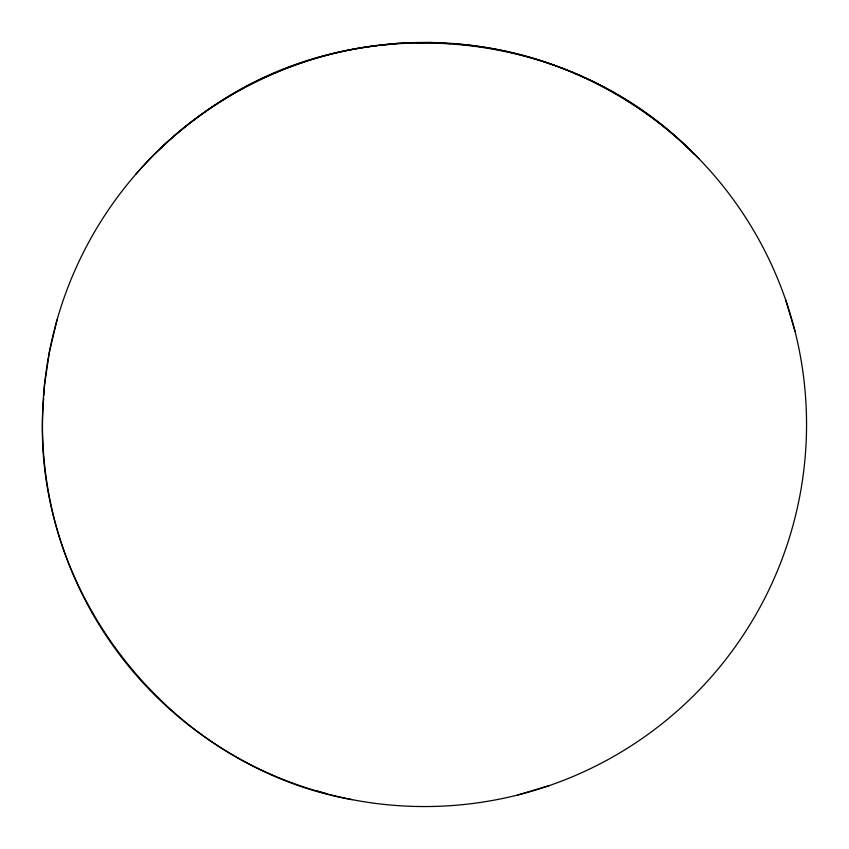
<?xml version="1.0" encoding="UTF-8"?>
<svg xmlns="http://www.w3.org/2000/svg" width="849" height="849" viewBox="0 0 849 849"><rect width="100%" height="100%" fill="white"/><g stroke="black" fill="none" stroke-linecap="round" stroke-linejoin="round"><path stroke-width="1.27" d="M43.713 398.032C26.977 585.874 166.85 766.796 352.261 799.662M43.861 395.475L44.477 385.234L49.338 352.261L57.063 319.84M135.723 174.363C196.872 104.087 284.128 56.66 376.807 45.782M517.582 795.035L549.515 785.516M379.354 45.496L397.183 43.426L411.489 43.023M416.403 42.896L430.496 42.492L450.968 43.713M454.809 43.946C546.597 50.611 634.765 92.774 698.854 158.625M317.176 791.045L325.411 793.263M694.503 154.497C572.926 28.049 362.056 6.155 216.622 103.949A4907.698 1362.581 47.3 0 0 158.636 150.146M785.516 299.485L795.035 331.418M233.475 755.366A382.05 382.05 0 0 0 806.55 424.5A382.05 382.05 0 0 0 233.475 93.634A382.05 382.05 0 0 0 233.475 755.366"/></g></svg>
